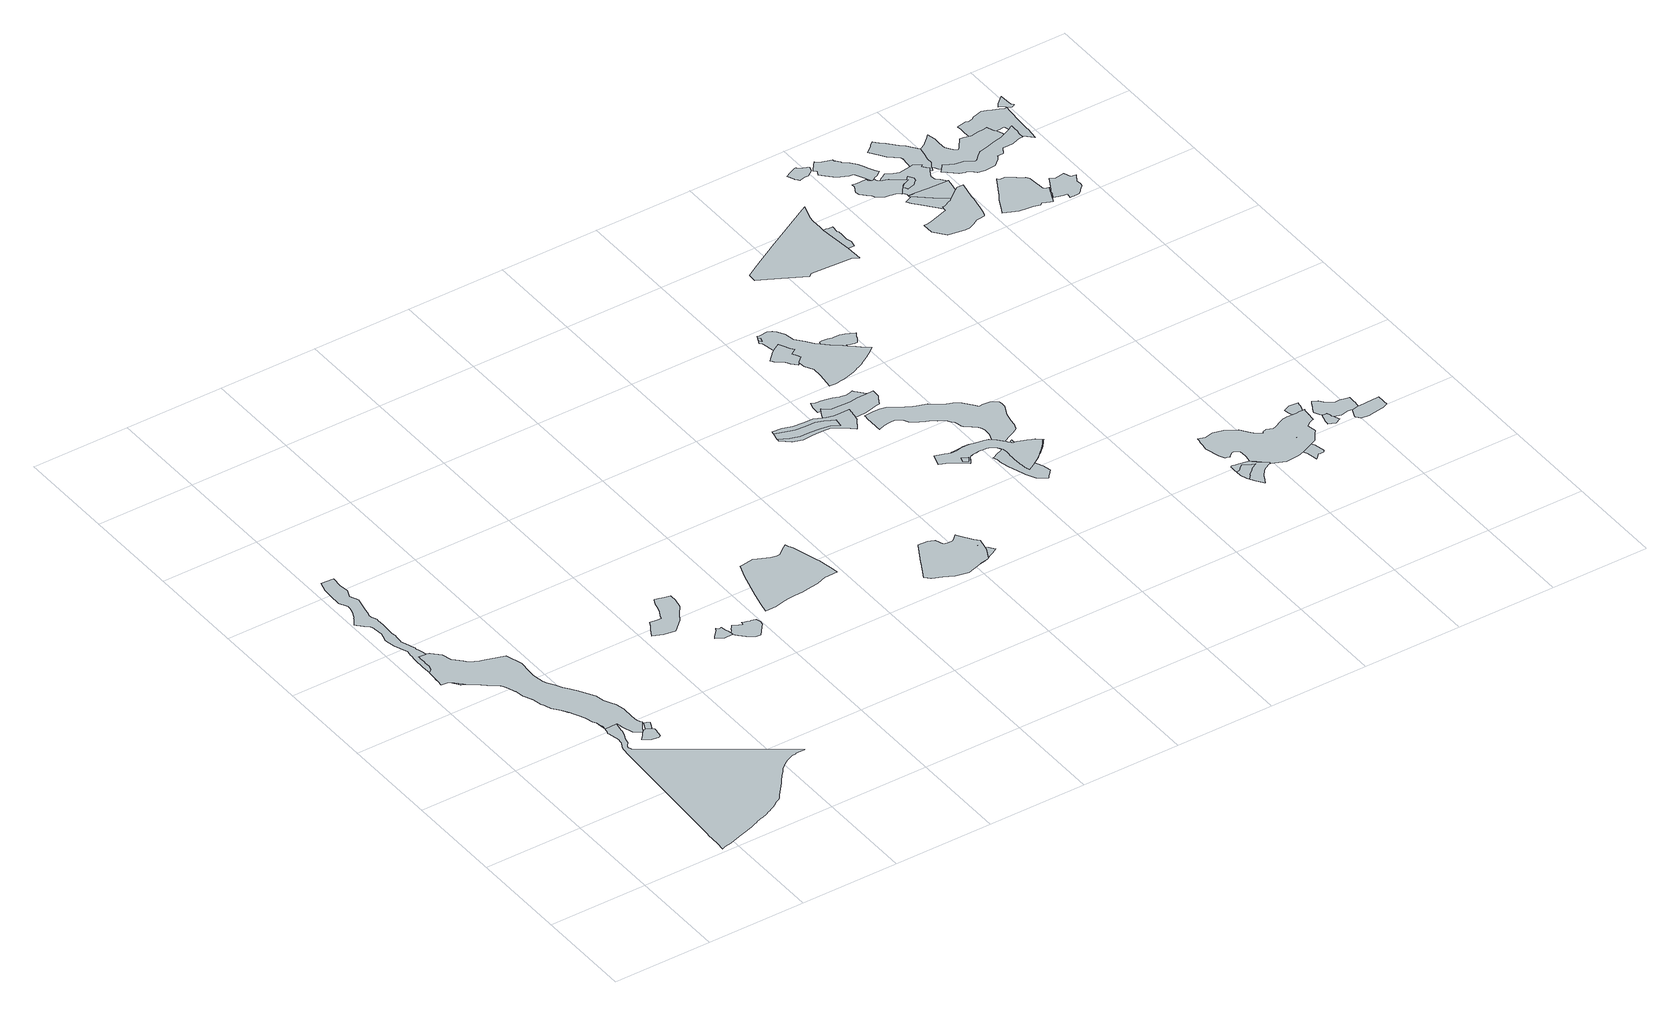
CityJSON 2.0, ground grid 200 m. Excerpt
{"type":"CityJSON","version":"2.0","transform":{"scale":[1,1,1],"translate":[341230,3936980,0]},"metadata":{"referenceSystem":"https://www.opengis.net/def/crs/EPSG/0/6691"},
"CityObjects":{
"object1":{"type":"GenericCityObject","attributes":{"prefecture":"14","disasterType":"1","areaType":"1","zoneNumber":"151-H24-43102","zoneName":"長竹2","status":"0"},"geometry":[{"type":"MultiSurface","lod":"1","boundaries":[[[0,1,2,3,4,5,6,7,8,9,10,11,12,13,14,15,16,17,18,19,20,21,22,23,24,25,26,27,28,29,30,31,32,33,34,35,36,37,38,39,40,41,42,43,44,45,46,47,48,49,50,51,52,53,54,55,56,57,58,59,60,61,62,63,64,65,66,67,68,69,70,71,72,73,74,75,76,77,78,79,80,81,82,83,84,85,86,87,88,89,90,91,92,93,94,95,96]]]}]},
"object2":{"type":"GenericCityObject","attributes":{"prefecture":"14","disasterType":"1","areaType":"1","zoneNumber":"151-H24-43102","zoneName":"長竹2","status":"0"},"geometry":[{"type":"MultiSurface","lod":"1","boundaries":[[[97,98,99,100,101,102,103,104,105,106,107,108,109,110,111,112,113,114]]]}]},
"object3":{"type":"GenericCityObject","attributes":{"prefecture":"14","disasterType":"1","areaType":"1","zoneNumber":"151-H24-43102","zoneName":"長竹2","status":"0"},"geometry":[{"type":"MultiSurface","lod":"1","boundaries":[[[104,115,116,117,118,119,120,121,122,123,106,124,125,126,127]]]}]},
"object4":{"type":"GenericCityObject","attributes":{"prefecture":"14","disasterType":"2","areaType":"1","zoneNumber":"82009-2","zoneName":"大堀沢-2","status":"0"},"geometry":[{"type":"MultiSurface","lod":"1","boundaries":[[[128,129,130,131,132,133,134,135,136,137,138,139,140,141,142,143,144,145,146,147,148,149,150,151,152,153,154,155,156,157,158,159,160,161,162,163,164,165,166,167,168,169,170,171,172,173,174,175,176,177,178,179,180,181,182,183,184,185,84,186,187,188,189,190,191,192,193,194,195,196,197,198,199,200,201,202,203,204,205,206,207,208,209,210,211,212,213,214,215,216,217,218,219,220,221,222,223,224,225,226,227,228,229,230,231,232,233,26,234,235,236,237,238,239,240,241,242,243,244,245,246,247,248,249,250,251,252,253,254,255,256,257,258,259,260,261,262,263,264,265,266,267,268,269,270,271,272,273,274,275,276,277,278,279,280,281,282,283,284,285,286,287,288,289,290,291,292,293,294,295,296,297,298,299,300,301,302,303,304,305,306,307,40,308,309,310,43,311,312,313,48,314,315,316,317,52,318,319,53,58,320,321,322,60,323,63,324,325,326,66,327,68,328,329,330,331,71,332,72,74,333,334,335,78,336,337,338,82,83,339,340,341,342,343,344,345,346,347,348,349,350,351,352,353,354,355]]]}]},
"object5":{"type":"GenericCityObject","attributes":{"prefecture":"14","disasterType":"1","areaType":"1","zoneNumber":"151-H24-43103","zoneName":"長竹3","status":"0"},"geometry":[{"type":"MultiSurface","lod":"1","boundaries":[[[356,357,358,359,360,361,362,363,364,365,366,367,368,369,370,371,372,373,374,375,376,377,378]]]}]},
"object6":{"type":"GenericCityObject","attributes":{"prefecture":"14","disasterType":"1","areaType":"1","zoneNumber":"151-H24-43103","zoneName":"長竹3","status":"0"},"geometry":[{"type":"MultiSurface","lod":"1","boundaries":[[[379,380,381,382,383,384,385,386,387,388,389,390,391,392,393]]]}]},
"object7":{"type":"GenericCityObject","attributes":{"prefecture":"14","disasterType":"1","areaType":"1","zoneNumber":"151-H24-43103","zoneName":"長竹3","status":"0"},"geometry":[{"type":"MultiSurface","lod":"1","boundaries":[[[394,395,396,397,398,387,399,385,400,401,402,403,404,405,406,407,408,409,410,411,412,413,414]]]}]},
"object8":{"type":"GenericCityObject","attributes":{"prefecture":"14","disasterType":"1","areaType":"2","zoneNumber":"151-H24-43103","zoneName":"長竹3","status":"0"},"geometry":[{"type":"MultiSurface","lod":"1","boundaries":[[[408,409,415,416,417,418,419,420,421,422,423,407]]]}]},
"object9":{"type":"GenericCityObject","attributes":{"prefecture":"14","disasterType":"1","areaType":"1","zoneNumber":"151-H24-43103","zoneName":"長竹3","status":"0"},"geometry":[{"type":"MultiSurface","lod":"1","boundaries":[[[424,425,426,427,428,429,430,431,432,433,434,435,436,437,438,439,440,441,442,443,444,445,446,447,448,449,450,451,452,453,454]]]}]},
"object10":{"type":"GenericCityObject","attributes":{"prefecture":"14","disasterType":"1","areaType":"1","zoneNumber":"151-H24-43103","zoneName":"長竹3","status":"0"},"geometry":[{"type":"MultiSurface","lod":"1","boundaries":[[[455,456,457,458,459,460,461,462,463,464,465,466,467,468,469,470,471,472,473,474,475,476,477,478,479,480,481,482,483,484]]]}]},
"object11":{"type":"GenericCityObject","attributes":{"prefecture":"14","disasterType":"1","areaType":"1","zoneNumber":"151-H24-43103","zoneName":"長竹3","status":"0"},"geometry":[{"type":"MultiSurface","lod":"1","boundaries":[[[485,470,472,486,487,488,489,490,474,491,492,493,494,495,496,497,498,499,500,501,502,503,468]]]}]},
"object12":{"type":"GenericCityObject","attributes":{"prefecture":"14","disasterType":"2","areaType":"2","zoneNumber":82319,"zoneName":"土沢B沢","status":"0"},"geometry":[{"type":"MultiSurface","lod":"1","boundaries":[[[504,505,506,507,508,509,510,511,512,513,514,515,516,517,518,519]]]}]},
"object13":{"type":"GenericCityObject","attributes":{"prefecture":"14","disasterType":"2","areaType":"1","zoneNumber":82319,"zoneName":"土沢B沢","status":"0"},"geometry":[{"type":"MultiSurface","lod":"1","boundaries":[[[520,521,522,523,524,525,526,527,528,529,530,531,532,533,534,535,536,537,538,539,540,541,542,543,544,545,546,547,548,549,550,551]]]}]},
"object14":{"type":"GenericCityObject","attributes":{"prefecture":"14","disasterType":"1","areaType":"1","zoneNumber":"151-H24-44012","zoneName":"根小屋12","status":"0"},"geometry":[{"type":"MultiSurface","lod":"1","boundaries":[[[552,553,554,555,556,557,558,548,559,506,560,561,519,562,563,535,564,565,566,567,568,569,570,571,572,573,574,575,576,577,578]]]}]},
"object15":{"type":"GenericCityObject","attributes":{"prefecture":"14","disasterType":"1","areaType":"1","zoneNumber":"151-H24-44012","zoneName":"根小屋12","status":"0"},"geometry":[{"type":"MultiSurface","lod":"1","boundaries":[[[579,580,581,582,583,584,585,586,587,556,588,589,590,591,592,593,594,595,596,574,597,598,599,600,601,602,603,604,605,606,607,608]]]}]},
"object16":{"type":"GenericCityObject","attributes":{"prefecture":"14","disasterType":"2","areaType":"2","zoneNumber":82317,"zoneName":"石ヶ沢B沢","status":"0"},"geometry":[{"type":"MultiSurface","lod":"1","boundaries":[[[609,610,611,612,613]]]}]},
"object17":{"type":"GenericCityObject","attributes":{"prefecture":"14","disasterType":"1","areaType":"1","zoneNumber":"151-H24-44012","zoneName":"根小屋12","status":"0"},"geometry":[{"type":"MultiSurface","lod":"1","boundaries":[[[614,615,616,617,618,619,620,621,622,623,624,625,626,627,628,629,630,631,632,633,634,635,636]]]}]},
"object18":{"type":"GenericCityObject","attributes":{"prefecture":"14","disasterType":"2","areaType":"1","zoneNumber":82318,"zoneName":"石ヶ沢A沢","status":"0"},"geometry":[{"type":"MultiSurface","lod":"1","boundaries":[[[637,638,639,640,641,642,643,644,645,646,647,648,649,650,651,652,653,654,655,656,657,658,659,660,661,662,663,664,665,666,667,668,669,670,671,672,673,674,675,676,677,678,679,680,681,682,683,684,685,686,687,688,689,690,691,692,693,694,695,696,697,698,699,700,701,702,703,704,705,706,707,708,709,710,711,712,713,714,715,716,717]]]}]},
"object19":{"type":"GenericCityObject","attributes":{"prefecture":"14","disasterType":"2","areaType":"2","zoneNumber":82322,"zoneName":"土沢A沢","status":"0"},"geometry":[{"type":"MultiSurface","lod":"1","boundaries":[[[718,719,720,721,722]]]}]},
"object20":{"type":"GenericCityObject","attributes":{"prefecture":"14","disasterType":"1","areaType":"1","zoneNumber":"151-H24-43105","zoneName":"長竹5","status":"0"},"geometry":[{"type":"MultiSurface","lod":"1","boundaries":[[[723,724,725,726,727,728,674,729,730,731,732,697,733,700,734,735,656,736,737,738,739,740,741,742,743,744,745,746,747]]]}]},
"object21":{"type":"GenericCityObject","attributes":{"prefecture":"14","disasterType":"2","areaType":"1","zoneNumber":82317,"zoneName":"石ヶ沢B沢","status":"0"},"geometry":[{"type":"MultiSurface","lod":"1","boundaries":[[[748,749,750,707,751,708,752,753,712,754,755,756,757,758,717,759,760,761,643,645,762,647,763,764,765,766,767,653,736,768,769,770,661,662,771,772,664,665,666,773,667,668,774,775,776,777,673,778,674,779,780,781,782,783,784,785,786,787,788,789,790,791,686,792,687,688,689,793,794,693,694,695,795,697,698,699,700,796,797,798]]]}]},
"object22":{"type":"GenericCityObject","attributes":{"prefecture":"14","disasterType":"1","areaType":"1","zoneNumber":"151-H24-44012","zoneName":"根小屋12","status":"0"},"geometry":[{"type":"MultiSurface","lod":"1","boundaries":[[[799,800,801,802,803,804,805,806,807,808,809,810,811,812,813,814,815,816,817,818,819,820,821,822,823,824,825,826,827,828,829,830,831,832,833,834,835,836,837,838,839,840,841,842,705,749,843,797,702,844,845,846,847,848,849,850,851,852,853,854,855,856,857,858,859,860,861,862,863]]]}]},
"object23":{"type":"GenericCityObject","attributes":{"prefecture":"14","disasterType":"2","areaType":"1","zoneNumber":82322,"zoneName":"土沢A沢","status":"0"},"geometry":[{"type":"MultiSurface","lod":"1","boundaries":[[[864,865,866,867,868,869,623,870,871,872,636,873,874,875,876,877,878,879,880,881,882,883,884,885,886,887,888,889,890,891,892,893,894,895,896,897,898,899,900,901,902,903,904,905,906,907]]]}]},
"object24":{"type":"GenericCityObject","attributes":{"prefecture":"14","disasterType":"1","areaType":"1","zoneNumber":"151-H24-44012","zoneName":"根小屋12","status":"0"},"geometry":[{"type":"MultiSurface","lod":"1","boundaries":[[[908,909,910,900,911,912,913,914,915,916,917,918,919,920,897,921,922,923,924,925,926,927,928,929,930,931,932,933,934,935,936,937,938,939]]]}]},
"object25":{"type":"GenericCityObject","attributes":{"prefecture":"14","disasterType":"2","areaType":"1","zoneNumber":82904,"zoneName":"根小屋1","status":"0"},"geometry":[{"type":"MultiSurface","lod":"1","boundaries":[[[940,941,942,943,944,945,946,947,948,949,950,951,952,953,954,955,956,957,958]]]}]},
"object26":{"type":"GenericCityObject","attributes":{"prefecture":"14","disasterType":"1","areaType":"2","zoneNumber":"151-H24-43107","zoneName":"長竹7","status":"0"},"geometry":[{"type":"MultiSurface","lod":"1","boundaries":[[[959,960,961,962,963,964,965,966,967,968,969,970,971,972,973,974,975]]]}]},
"object27":{"type":"GenericCityObject","attributes":{"prefecture":"14","disasterType":"1","areaType":"1","zoneNumber":"151-H24-43107","zoneName":"長竹7","status":"0"},"geometry":[{"type":"MultiSurface","lod":"1","boundaries":[[[976,977,978,979,980,981,982,983,984,985,986,987,988,989,990,991,992,993,994,995,996,997,970,971,972,973,974,998,999,1000]]]}]},
"object28":{"type":"GenericCityObject","attributes":{"prefecture":"14","disasterType":"1","areaType":"1","zoneNumber":"151-H24-44016","zoneName":"根小屋16","status":"0"},"geometry":[{"type":"MultiSurface","lod":"1","boundaries":[[[1001,1002,1003,1004,1005,1006,1007,1008,940,1009,1010,1011,1012,1013,1014,1015,1016,1017,1018,958,1019,1020,1021]]]}]},
"object29":{"type":"GenericCityObject","attributes":{"prefecture":"14","disasterType":"1","areaType":"1","zoneNumber":"151-H24-43107","zoneName":"長竹7","status":"0"},"geometry":[{"type":"MultiSurface","lod":"1","boundaries":[[[1022,1023,1024,1025,1026,1027,1028,1029,1030,1031,1032,1033,1034,1035,1036,1037,1038,1039,1040,1041,1042,982,979,1043,1044,1045,1046,1047,1048,1049,1050,1051,1052,1053,1054,1055,1056,1057,1058,1059,1060,1061,1062,1063,1064,1065,1066,1067,1068,1069,1070,1071,1072,1073,1074,1075,1076,1077,1078,1079,1080]]]}]},
"object30":{"type":"GenericCityObject","attributes":{"prefecture":"14","disasterType":"1","areaType":"1","zoneNumber":"151-H24-43107","zoneName":"長竹7","status":"0"},"geometry":[{"type":"MultiSurface","lod":"1","boundaries":[[[1081,1082,1083,1084,1085,1086,1087,1088,1089,1090,1091,1092,1093,1094,1095,1096]]]}]},
"object31":{"type":"GenericCityObject","attributes":{"prefecture":"14","disasterType":"1","areaType":"1","zoneNumber":"151-H24-43107","zoneName":"長竹7","status":"0"},"geometry":[{"type":"MultiSurface","lod":"1","boundaries":[[[1047,1097,1098,1099,1100,1101,1102,1046,1103,1104,1105,1106,1107,1108,1109,1110,1111,1112,1113,1114,1115]]]}]},
"object32":{"type":"GenericCityObject","attributes":{"prefecture":"14","disasterType":"1","areaType":"1","zoneNumber":"151-H24-44016","zoneName":"根小屋16","status":"0"},"geometry":[{"type":"MultiSurface","lod":"1","boundaries":[[[1116,1117,1118,1119,1120,1121,1122,1123,1124,1125,1126,1127,1128,1129,1130,1131,1132,1133,1134,1135]]]}]},
"object33":{"type":"GenericCityObject","attributes":{"prefecture":"14","disasterType":"1","areaType":"2","zoneNumber":"151-H24-43107","zoneName":"長竹7","status":"0"},"geometry":[{"type":"MultiSurface","lod":"1","boundaries":[[[1136,1137,1138,1139,1140,1141,1142,1143,1056,1057,1058]]]}]},
"object34":{"type":"GenericCityObject","attributes":{"prefecture":"14","disasterType":"1","areaType":"1","zoneNumber":"151-H24-43107","zoneName":"長竹7","status":"0"},"geometry":[{"type":"MultiSurface","lod":"1","boundaries":[[[1062,1144,1145,1146,1147,1148,1149,1150,1151,1152,1153,1154,1065,1155,1156,1157]]]}]},
"object35":{"type":"GenericCityObject","attributes":{"prefecture":"14","disasterType":"1","areaType":"1","zoneNumber":"151-H24-43107","zoneName":"長竹7","status":"0"},"geometry":[{"type":"MultiSurface","lod":"1","boundaries":[[[1158,1159,1160,1161,1162,1163,1164,1165,1166,1167,1168,1169,1170,1171,1172]]]}]},
"object36":{"type":"GenericCityObject","attributes":{"prefecture":"14","disasterType":"1","areaType":"1","zoneNumber":"151-H24-44016","zoneName":"根小屋16","status":"0"},"geometry":[{"type":"MultiSurface","lod":"1","boundaries":[[[1173,1174,1175,1176,1177,1178,1179,1180,1181,1182,1183,1184,1185,1186,1187,1188,1189,1190,1191,1192,1193,1194,1195,1196,1197,1198,1199,1200,1201,1202,1203,1204,1205]]]}]},
"object37":{"type":"GenericCityObject","attributes":{"prefecture":"14","disasterType":"1","areaType":"1","zoneNumber":"151-H24-44016","zoneName":"根小屋16","status":"0"},"geometry":[{"type":"MultiSurface","lod":"1","boundaries":[[[1206,1207,1208,1209,1210,1211,1212,1213,1214,1215,1216,1217,1218,1219,1220,1221,1222,1192,1190,1223,1224,1225,1226,1227,1228,1229,1230,1231,1232,1233,1234,1235,1236,1237,1238,1239]]]}]},
"object38":{"type":"GenericCityObject","attributes":{"prefecture":"14","disasterType":"1","areaType":"1","zoneNumber":"151-H24-43107","zoneName":"長竹7","status":"0"},"geometry":[{"type":"MultiSurface","lod":"1","boundaries":[[[1240,1241,1242,1243,1244,1245,1246,1247,1248,1172,1249,1250,1167,1251,1252,1253,1254,1255,1256,1257,1258,1259,1260,1261,1262,1263,1264]]]}]},
"object39":{"type":"GenericCityObject","attributes":{"prefecture":"14","disasterType":"1","areaType":"1","zoneNumber":"151-H24-44016","zoneName":"根小屋16","status":"0"},"geometry":[{"type":"MultiSurface","lod":"1","boundaries":[[[1265,1266,1267,1268,1269,1270,1271,1272,1273,1274,1275,1276,1277,1278,1279,1280,1281,1282,1283,1284,1285,1286,1287,1288,1289,1290,1291,1292,1293,1294]]]}]},
"object40":{"type":"GenericCityObject","attributes":{"prefecture":"14","disasterType":"1","areaType":"1","zoneNumber":"151-H24-44016","zoneName":"根小屋16","status":"0"},"geometry":[{"type":"MultiSurface","lod":"1","boundaries":[[[1295,1268,1296,1297,1298,1299,1300,1301,1302,1303,1304,1305,1274,1306,1307,1308]]]}]},
"object41":{"type":"GenericCityObject","attributes":{"prefecture":"14","disasterType":"1","areaType":"2","zoneNumber":"151-H24-44016","zoneName":"根小屋16","status":"0"},"geometry":[{"type":"MultiSurface","lod":"1","boundaries":[[[1292,1293,1309,1310,1311,1312,1313,1314,1315,1316,1317,1318,1319,1275,1276,1277,1320,1321,1322,1323,1324,1325,1326,1327,1328,1329,1291]]]}]},
"object42":{"type":"GenericCityObject","attributes":{"prefecture":"14","disasterType":"1","areaType":"1","zoneNumber":"151-H24-43107","zoneName":"長竹7","status":"0"},"geometry":[{"type":"MultiSurface","lod":"1","boundaries":[[[1330,1331,1332,1253,1333,1334,1335,1336,1337,1338,1339,1340,1341,1342,1343,1344,1345,1346,1347,1348,1349,1255]]]}]},
"object43":{"type":"GenericCityObject","attributes":{"prefecture":"14","disasterType":"1","areaType":"2","zoneNumber":"151-H24-44016","zoneName":"根小屋16","status":"0"},"geometry":[{"type":"MultiSurface","lod":"1","boundaries":[[[1350,1351,1352,1353,1354,1355,1356,1212,1210,1357,1358,1359,1360,1361]]]}]},
"object44":{"type":"GenericCityObject","attributes":{"prefecture":"14","disasterType":"1","areaType":"1","zoneNumber":"151-H24-44016","zoneName":"根小屋16","status":"0"},"geometry":[{"type":"MultiSurface","lod":"1","boundaries":[[[1362,1363,1364,1365,1366,1367,1368,1369,1301,1370,1371,1298,1297,1296,1268,1295,1266]]]}]},
"object45":{"type":"GenericCityObject","attributes":{"prefecture":"14","disasterType":"1","areaType":"1","zoneNumber":"151-H24-44016","zoneName":"根小屋16","status":"0"},"geometry":[{"type":"MultiSurface","lod":"1","boundaries":[[[1372,1373,1374,1215,1375,1376,1377,1378,1379,1239,1380,1381,1382,1367,1383,1384,1385,1386,1387,1388,1364,1365,1389,1390,1391,1392,1393,1394,1395,1396,1397,1398,1399,1400]]]}]},
"object46":{"type":"GenericCityObject","attributes":{"prefecture":"14","disasterType":"1","areaType":"1","zoneNumber":"151-H24-44015","zoneName":"根小屋15","status":"0"},"geometry":[{"type":"MultiSurface","lod":"1","boundaries":[[[1401,1402,1403,1404,1405,1406,1407,1408,1409,1410,1411,1412,1413,1414,1415,1416,1417,1418,1419,1420,1421,1422,1423,1424,1425,1426,1398,1427,1428,1429,1430,1392,1431,1432]]]}]},
"object47":{"type":"GenericCityObject","attributes":{"prefecture":"14","disasterType":"1","areaType":"1","zoneNumber":"151-H24-44016","zoneName":"根小屋16","status":"0"},"geometry":[{"type":"MultiSurface","lod":"1","boundaries":[[[1433,1434,1435,1436,1437,1438,1439,1440,1441,1442,1443,1444,1445,1446,1447,1448,1449,1450,1451,1452,1453,1454,1455,1456,1457,1458,1459,1460]]]}]},
"object48":{"type":"GenericCityObject","attributes":{"prefecture":"14","disasterType":"1","areaType":"1","zoneNumber":"151-H24-44015","zoneName":"根小屋15","status":"0"},"geometry":[{"type":"MultiSurface","lod":"1","boundaries":[[[1461,1462,1463,1464,1465,1466,1467,1468,1469,1470,1471,1472,1473,1474,1475,1476,1477,1478,1479,1480,1481,1482,1483,1484,1485,1486,1487,1488,1489,1490,1491,1492,1493,1494,1495,1496,1497,1498,1499,1500,1501,1502,1503,1504,1505,1506,1507,1508,1509,1510,1511,1512,1513,1514,1515,1516]]]}]},
"object49":{"type":"GenericCityObject","attributes":{"prefecture":"14","disasterType":"1","areaType":"1","zoneNumber":"151-H24-44014","zoneName":"根小屋14","status":"0"},"geometry":[{"type":"MultiSurface","lod":"1","boundaries":[[[1517,1518,1519,1520,1521,1522,1523,1524,1525,1526,1527,1528,1529,1405,1530,1531,1532,1533,1534,1432,1535,1536,1537,1538,1539,1500,1540,1541,1542,1543,1544,1545,1546,1547,1548,1490,1487,1549,1485,1550,1484,1551,1552,1553,1554,1555,1556,1557,1558,1559,1560,1561,1562,1563,1564,1565,1477,1566,1567,1568,1569,1570,1571,1572,1573,1574,1575,1576,1577,1578,1579,1580,1581,1582]]]}]},
"object50":{"type":"GenericCityObject","attributes":{"prefecture":"14","disasterType":"1","areaType":"1","zoneNumber":"151-H24-44016","zoneName":"根小屋16","status":"0"},"geometry":[{"type":"MultiSurface","lod":"1","boundaries":[[[1583,1584,1585,1586,1587,1588,1589,1590,1591,1592,1593,1594,1595,1596,1597,1598,1599,1600,1601,1602,1603,1604,1605,1606,1607,1608,1609]]]}]},
"object51":{"type":"GenericCityObject","attributes":{"prefecture":"14","disasterType":"1","areaType":"1","zoneNumber":"151-H24-44017","zoneName":"根小屋17","status":"0"},"geometry":[{"type":"MultiSurface","lod":"1","boundaries":[[[1610,1611,1612,1613,1614,1615,1616,1617,1618,1619,1620,1621,1576,1622,1623,1624,1625,1569,1626,1627,1628,1629,1474,1630,1631,1467,1632,1633,1634,1635,1636,1637,1638,1639,1640,1641,1642,1643,1644]]]}]},
"object52":{"type":"GenericCityObject","attributes":{"prefecture":"14","disasterType":"1","areaType":"1","zoneNumber":"151-H24-44017","zoneName":"根小屋17","status":"0"},"geometry":[{"type":"MultiSurface","lod":"1","boundaries":[[[1645,1646,1647,1648,1649,1650,1651,1652,1653,1654,1655,1656,1657,1658,1659,1660,1661,1662]]]}]}
},
"vertices":[
[259,439,0],[254,457,0],[248,468,0],[242,479,0],[239,497,0],[222,527,0],[213,540,0],[205,551,0],[198,564,0],[189,577,0],[186,585,0],[182,608,0],[183,622,0],[185,648,0],[175,681,0],[137,693,0],[125,697,0],[121,700,0],[111,705,0],[105,713,0],[95,723,0],[89,728,0],[84,747,0],[69,764,0],[68,764,0],[63,765,0],[62,765,0],[59,765,0],[53,766,0],[47,767,0],[47,764,0],[47,761,0],[47,750,0],[47,747,0],[47,746,0],[47,734,0],[44,724,0],[37,718,0],[36,702,0],[36,701,0],[35,690,0],[34,678,0],[45,676,0],[50,675,0],[51,675,0],[67,658,0],[70,655,0],[73,652,0],[74,651,0],[83,645,0],[100,631,0],[104,627,0],[113,621,0],[115,620,0],[116,619,0],[118,617,0],[119,615,0],[120,614,0],[121,612,0],[126,602,0],[130,591,0],[131,589,0],[132,582,0],[132,581,0],[134,570,0],[141,554,0],[142,552,0],[143,549,0],[147,532,0],[148,531,0],[154,512,0],[166,497,0],[174,484,0],[176,482,0],[177,480,0],[182,468,0],[188,456,0],[193,439,0],[196,432,0],[197,428,0],[198,425,0],[200,417,0],[199,412,0],[199,410,0],[223,411,0],[224,411,0],[227,395,0],[234,375,0],[247,364,0],[252,371,0],[253,373,0],[258,381,0],[259,383,0],[264,389,0],[261,393,0],[258,400,0],[258,415,0],
[268,343,0],[269,346,0],[269,347,0],[269,348,0],[269,350,0],[270,354,0],[270,360,0],[267,364,0],[259,369,0],[257,369,0],[252,368,0],[247,363,0],[245,360,0],[242,356,0],[235,349,0],[249,338,0],[262,336,0],[267,338,0],
[268,366,0],[270,371,0],[272,375,0],[274,380,0],[270,384,0],[265,386,0],[262,380,0],[261,377,0],[258,371,0],[254,362,0],[259,358,0],[264,357,0],[267,363,0],
[184,12,0],[191,13,0],[202,17,0],[223,23,0],[233,26,0],[245,30,0],[251,32,0],[260,36,0],[264,37,0],[268,39,0],[274,41,0],[281,43,0],[282,43,0],[292,47,0],[300,51,0],[303,52,0],[309,55,0],[313,57,0],[316,58,0],[319,60,0],[327,66,0],[330,67,0],[333,69,0],[337,72,0],[342,78,0],[359,99,0],[364,105,0],[368,110,0],[370,113,0],[376,121,0],[377,122,0],[386,132,0],[390,138,0],[398,145,0],[399,146,0],[401,147,0],[411,154,0],[416,156,0],[420,158,0],[426,160,0],[434,161,0],[436,162,0],[444,162,0],[450,162,0],[453,162,0],[454,162,0],[424,183,0],[238,312,0],[205,334,0],[201,343,0],[203,348,0],[209,355,0],[211,362,0],[213,369,0],[214,371,0],[216,376,0],[220,388,0],[220,390,0],[223,412,0],[223,413,0],[222,417,0],[219,429,0],[218,434,0],[214,446,0],[212,452,0],[208,466,0],[206,474,0],[202,487,0],[198,495,0],[197,495,0],[186,510,0],[184,513,0],[179,521,0],[179,522,0],[177,525,0],[174,534,0],[172,538,0],[171,540,0],[171,541,0],[169,550,0],[167,561,0],[160,581,0],[160,583,0],[160,590,0],[160,598,0],[159,600,0],[151,616,0],[147,624,0],[141,635,0],[140,646,0],[138,650,0],[137,650,0],[126,655,0],[118,659,0],[102,667,0],[101,668,0],[89,681,0],[88,681,0],[80,698,0],[79,700,0],[76,711,0],[71,719,0],[70,723,0],[67,732,0],[66,743,0],[63,762,0],[61,772,0],[61,773,0],[58,784,0],[56,788,0],[56,790,0],[56,791,0],[53,801,0],[49,812,0],[46,820,0],[46,821,0],[47,833,0],[47,836,0],[48,841,0],[48,843,0],[47,851,0],[47,856,0],[47,863,0],[48,877,0],[48,878,0],[48,894,0],[48,897,0],[46,901,0],[44,907,0],[43,908,0],[43,909,0],[43,911,0],[43,915,0],[44,918,0],[48,936,0],[52,958,0],[53,961,0],[45,979,0],[52,995,0],[50,1015,0],[52,1036,0],[26,1037,0],[20,1017,0],[19,997,0],[19,973,0],[27,956,0],[27,949,0],[24,938,0],[20,928,0],[17,923,0],[16,922,0],[15,920,0],[6,907,0],[9,903,0],[14,898,0],[18,893,0],[26,885,0],[28,880,0],[29,877,0],[31,858,0],[29,850,0],[26,839,0],[26,837,0],[26,835,0],[28,823,0],[30,817,0],[37,798,0],[39,793,0],[40,792,0],[40,791,0],[40,790,0],[40,788,0],[38,778,0],[38,777,0],[37,763,0],[36,737,0],[37,722,0],[37,721,0],[37,717,0],[35,693,0],[35,682,0],[35,681,0],[36,681,0],[51,674,0],[62,658,0],[63,658,0],[82,647,0],[82,646,0],[87,643,0],[98,633,0],[114,621,0],[114,620,0],[125,607,0],[129,594,0],[130,593,0],[132,583,0],[134,571,0],[140,557,0],[142,553,0],[146,535,0],[148,532,0],[154,515,0],[155,515,0],[164,501,0],[173,486,0],[186,463,0],[188,459,0],[191,447,0],[197,426,0],[198,417,0],[199,414,0],[197,399,0],[196,397,0],[197,394,0],[201,371,0],[201,370,0],[200,367,0],[200,360,0],[195,352,0],[193,347,0],[192,344,0],[191,325,0],[178,106,0],[176,61,0],[175,54,0],[174,26,0],[173,9,0],[177,10,0],
[511,645,0],[511,659,0],[504,661,0],[500,662,0],[490,665,0],[482,667,0],[481,667,0],[476,656,0],[473,643,0],[469,632,0],[463,622,0],[461,615,0],[453,615,0],[438,618,0],[433,609,0],[427,599,0],[422,591,0],[418,584,0],[438,576,0],[461,571,0],[484,592,0],[494,608,0],[507,626,0],
[519,531,0],[517,529,0],[512,523,0],[509,520,0],[505,515,0],[520,506,0],[537,507,0],[539,508,0],[538,511,0],[537,516,0],[537,517,0],[535,525,0],[533,535,0],[528,533,0],[523,537,0],
[551,529,0],[548,525,0],[545,521,0],[542,516,0],[540,514,0],[536,508,0],[544,499,0],[554,488,0],[568,478,0],[577,477,0],[598,502,0],[599,510,0],[596,519,0],[592,520,0],[587,521,0],[586,521,0],[580,523,0],[576,524,0],[570,526,0],[569,520,0],[563,523,0],
[584,512,0],[584,503,0],[577,495,0],[572,496,0],[571,493,0],[570,486,0],[577,485,0],[592,502,0],[593,511,0],
[764,657,0],[762,660,0],[760,666,0],[750,660,0],[737,649,0],[730,648,0],[719,650,0],[705,657,0],[689,664,0],[675,662,0],[664,660,0],[660,660,0],[658,655,0],[657,651,0],[650,632,0],[635,578,0],[628,549,0],[624,530,0],[647,530,0],[667,535,0],[680,537,0],[691,537,0],[709,538,0],[729,541,0],[744,543,0],[764,550,0],[791,550,0],[788,568,0],[783,596,0],[782,599,0],[767,651,0],
[984,527,0],[978,530,0],[972,533,0],[952,534,0],[950,531,0],[947,525,0],[928,491,0],[926,487,0],[907,451,0],[916,441,0],[935,433,0],[955,423,0],[981,417,0],[1011,427,0],[1012,428,0],[1030,432,0],[1032,432,0],[1032,433,0],[1044,456,0],[1045,463,0],[1049,482,0],[1041,492,0],[1037,498,0],[1028,512,0],[1026,515,0],[1022,521,0],[1016,514,0],[1009,509,0],[998,509,0],[990,511,0],
[1019,428,0],[1041,438,0],[1047,440,0],[1058,447,0],[1052,454,0],[1050,457,0],[1043,465,0],[1041,468,0],[1037,473,0],[1030,471,0],[1018,464,0],[1018,458,0],[1010,456,0],[1006,451,0],[1006,446,0],[1005,441,0],[1005,437,0],[1005,435,0],[1004,427,0],
[1038,911,0],[1022,919,0],[1019,921,0],[1004,927,0],[983,927,0],[963,928,0],[944,934,0],[925,941,0],[921,924,0],[940,914,0],[959,909,0],[979,908,0],[1000,907,0],[1019,903,0],[1035,894,0],[1037,907,0],
[946,945,0],[926,947,0],[920,919,0],[938,903,0],[957,897,0],[978,899,0],[998,899,0],[1018,898,0],[1033,887,0],[1036,885,0],[1053,869,0],[1068,892,0],[1069,892,0],[1069,895,0],[1070,898,0],[1070,899,0],[1070,900,0],[1071,903,0],[1071,906,0],[1072,908,0],[1072,911,0],[1073,913,0],[1073,914,0],[1074,923,0],[1064,923,0],[1044,924,0],[1041,924,0],[1024,928,0],[1022,929,0],[1006,937,0],[985,937,0],[965,939,0],
[1050,942,0],[1040,947,0],[1033,953,0],[1032,951,0],[1030,947,0],[1028,944,0],[1023,933,0],[1021,927,0],[1015,907,0],[1028,908,0],[1043,906,0],[1058,899,0],[1077,898,0],[1094,900,0],[1110,904,0],[1122,907,0],[1126,907,0],[1134,921,0],[1138,927,0],[1138,933,0],[1139,943,0],[1123,943,0],[1119,943,0],[1104,943,0],[1090,941,0],[1077,941,0],[1063,942,0],
[1069,967,0],[1058,970,0],[1047,971,0],[1036,973,0],[1028,976,0],[1025,966,0],[1025,965,0],[1024,960,0],[1023,948,0],[1036,946,0],[1046,943,0],[1056,941,0],[1067,940,0],[1075,937,0],[1085,934,0],[1093,933,0],[1105,937,0],[1114,941,0],[1125,945,0],[1118,953,0],[1114,957,0],[1110,962,0],[1108,964,0],[1104,962,0],[1098,961,0],[1094,961,0],[1091,961,0],[1083,962,0],[1078,962,0],[1075,965,0],
[1157,697,0],[1153,687,0],[1160,682,0],[1162,681,0],[1169,691,0],
[1079,1087,0],[1081,1089,0],[1089,1096,0],[1086,1104,0],[1081,1112,0],[1093,1120,0],[1087,1127,0],[1083,1138,0],[1077,1148,0],[1061,1138,0],[1059,1137,0],[1056,1135,0],[1053,1132,0],[1049,1128,0],[1046,1125,0],[1039,1118,0],[1041,1115,0],[1042,1114,0],[1043,1111,0],[1058,1101,0],[1064,1090,0],[1073,1079,0],[1077,1085,0],
[1146,720,0],[1139,723,0],[1121,729,0],[1113,705,0],[1132,697,0],[1161,674,0],[1164,679,0],[1168,686,0],[1171,690,0],[1175,693,0],[1183,694,0],[1194,695,0],[1201,695,0],[1208,694,0],[1213,693,0],[1221,689,0],[1226,684,0],[1227,683,0],[1230,678,0],[1231,677,0],[1232,673,0],[1233,665,0],[1233,659,0],[1232,654,0],[1232,648,0],[1232,647,0],[1231,640,0],[1232,625,0],[1232,624,0],[1233,619,0],[1234,611,0],[1234,610,0],[1235,606,0],[1237,602,0],[1243,605,0],[1250,609,0],[1251,610,0],[1256,613,0],[1263,618,0],[1270,623,0],[1275,627,0],[1279,632,0],[1284,636,0],[1288,640,0],[1292,644,0],[1296,649,0],[1300,654,0],[1304,660,0],[1303,660,0],[1303,661,0],[1297,665,0],[1294,668,0],[1293,668,0],[1290,670,0],[1282,674,0],[1277,676,0],[1270,678,0],[1267,679,0],[1264,680,0],[1261,681,0],[1259,681,0],[1255,682,0],[1254,684,0],[1252,686,0],[1248,691,0],[1247,693,0],[1244,696,0],[1237,704,0],[1233,707,0],[1230,710,0],[1228,711,0],[1225,713,0],[1223,714,0],[1218,715,0],[1195,719,0],[1194,720,0],[1185,721,0],[1173,721,0],[1164,719,0],[1156,718,0],[1151,719,0],
[1058,1183,0],[1056,1179,0],[1055,1176,0],[1059,1171,0],[1062,1180,0],
[1257,570,0],[1259,572,0],[1261,574,0],[1266,580,0],[1262,596,0],[1256,609,0],[1255,621,0],[1256,637,0],[1257,650,0],[1259,666,0],[1259,689,0],[1237,679,0],[1233,678,0],[1230,676,0],[1212,669,0],[1207,666,0],[1203,665,0],[1206,657,0],[1207,644,0],[1211,628,0],[1217,611,0],[1223,593,0],[1232,575,0],[1250,562,0],[1254,567,0],
[1237,702,0],[1233,706,0],[1231,709,0],[1226,713,0],[1219,715,0],[1208,716,0],[1189,721,0],[1178,722,0],[1172,721,0],[1159,720,0],[1151,720,0],[1150,714,0],[1147,701,0],[1144,693,0],[1179,693,0],[1187,694,0],[1197,696,0],[1207,695,0],[1216,692,0],[1222,688,0],[1231,669,0],[1232,662,0],[1232,653,0],[1231,642,0],[1231,633,0],[1233,612,0],[1235,607,0],[1236,603,0],[1241,605,0],[1248,608,0],[1253,611,0],[1258,614,0],[1263,617,0],[1268,621,0],[1272,624,0],[1277,628,0],[1281,631,0],[1285,635,0],[1289,639,0],[1293,643,0],[1296,647,0],[1299,650,0],[1303,655,0],[1306,659,0],[1302,661,0],[1289,670,0],[1283,673,0],[1260,681,0],[1247,691,0],[1246,692,0],[1242,697,0],
[1183,863,0],[1171,867,0],[1159,873,0],[1149,879,0],[1131,892,0],[1120,894,0],[1106,894,0],[1095,894,0],[1086,893,0],[1086,890,0],[1085,883,0],[1085,858,0],[1085,854,0],[1085,846,0],[1098,851,0],[1111,852,0],[1121,853,0],[1125,852,0],[1134,845,0],[1140,835,0],[1148,828,0],[1155,824,0],[1165,819,0],[1176,814,0],[1183,808,0],[1189,806,0],[1195,801,0],[1201,793,0],[1204,791,0],[1205,789,0],[1207,785,0],[1209,775,0],[1209,773,0],[1211,770,0],[1214,767,0],[1223,760,0],[1228,757,0],[1232,752,0],[1235,746,0],[1237,740,0],[1237,737,0],[1236,724,0],[1231,710,0],[1232,710,0],[1242,690,0],[1251,695,0],[1258,698,0],[1272,705,0],[1280,709,0],[1284,713,0],[1288,723,0],[1290,737,0],[1294,755,0],[1304,776,0],[1304,786,0],[1303,791,0],[1290,800,0],[1275,802,0],[1267,801,0],[1263,808,0],[1247,827,0],[1235,835,0],[1224,840,0],[1212,845,0],[1196,858,0],
[1065,1187,0],[1060,1188,0],[1052,1170,0],[1056,1165,0],[1058,1157,0],[1059,1149,0],[1062,1129,0],[1067,1109,0],[1077,1091,0],[1079,1071,0],[1088,1053,0],[1088,1032,0],[1085,1010,0],[1084,998,0],[1089,998,0],[1095,998,0],[1102,999,0],[1110,1000,0],[1117,1001,0],[1125,1003,0],[1142,1008,0],[1144,1009,0],[1148,1011,0],[1152,1013,0],[1157,1015,0],[1165,1018,0],[1171,1022,0],[1184,1030,0],[1194,1037,0],[1202,1043,0],[1208,1048,0],[1200,1054,0],[1186,1066,0],[1175,1076,0],[1169,1081,0],[1151,1096,0],[1139,1107,0],[1133,1112,0],[1122,1129,0],[1107,1145,0],[1104,1165,0],[1096,1180,0],[1090,1186,0],[1082,1189,0],
[1146,1113,0],[1141,1112,0],[1141,1111,0],[1137,1102,0],[1136,1100,0],[1134,1094,0],[1128,1093,0],[1129,1088,0],[1142,1078,0],[1148,1080,0],[1152,1078,0],[1164,1073,0],[1175,1075,0],[1175,1079,0],[1182,1077,0],[1190,1075,0],[1195,1074,0],[1202,1085,0],[1204,1090,0],[1209,1098,0],[1200,1103,0],[1191,1106,0],[1182,1110,0],[1172,1110,0],[1167,1110,0],[1163,1111,0],[1160,1111,0],[1158,1112,0],[1155,1112,0],[1152,1113,0],[1150,1113,0],[1149,1113,0],
[1329,1374,0],[1329,1385,0],[1329,1396,0],[1329,1406,0],[1330,1416,0],[1333,1425,0],[1340,1448,0],[1229,1387,0],[1209,1375,0],[1189,1364,0],[1169,1353,0],[1149,1341,0],[1148,1324,0],[1168,1314,0],[1234,1278,0],[1241,1284,0],[1326,1279,0],[1337,1272,0],[1335,1306,0],
[1547,370,0],[1554,376,0],[1561,383,0],[1573,389,0],[1567,392,0],[1556,398,0],[1551,401,0],[1546,397,0],[1539,390,0],[1537,390,0],[1535,389,0],[1532,387,0],[1532,377,0],[1536,365,0],[1537,363,0],[1539,360,0],[1546,368,0],
[1565,353,0],[1574,364,0],[1579,369,0],[1594,377,0],[1596,379,0],[1595,379,0],[1586,386,0],[1577,394,0],[1571,399,0],[1566,403,0],[1548,406,0],[1542,406,0],[1539,407,0],[1538,408,0],[1535,409,0],[1534,408,0],[1533,407,0],[1531,405,0],[1532,403,0],[1532,400,0],[1532,397,0],[1532,395,0],[1544,352,0],[1556,335,0],[1564,350,0],
[1348,1330,0],[1348,1337,0],[1349,1346,0],[1349,1355,0],[1347,1358,0],[1348,1372,0],[1338,1373,0],[1335,1374,0],[1320,1375,0],[1316,1375,0],[1314,1365,0],[1315,1355,0],[1318,1345,0],[1320,1336,0],[1322,1326,0],[1324,1318,0],[1325,1306,0],[1326,1306,0],[1338,1306,0],[1348,1306,0],[1351,1320,0],
[1544,502,0],[1530,506,0],[1529,501,0],[1528,496,0],[1527,487,0],[1525,475,0],[1525,474,0],[1533,445,0],[1539,434,0],[1544,433,0],[1547,431,0],[1547,432,0],[1554,438,0],[1558,440,0],[1563,440,0],[1570,435,0],[1571,427,0],[1571,416,0],[1569,402,0],[1572,400,0],[1585,388,0],[1595,375,0],[1621,364,0],[1649,367,0],[1661,370,0],[1685,381,0],[1696,386,0],[1707,402,0],[1713,409,0],[1710,428,0],[1711,428,0],[1719,434,0],[1725,437,0],[1728,437,0],[1729,444,0],[1730,450,0],[1730,453,0],[1731,459,0],[1731,467,0],[1732,469,0],[1728,469,0],[1722,469,0],[1716,468,0],[1706,469,0],[1695,470,0],[1695,469,0],[1686,469,0],[1686,468,0],[1675,463,0],[1664,458,0],[1657,455,0],[1644,460,0],[1636,457,0],[1634,453,0],[1623,461,0],[1616,469,0],[1604,487,0],[1581,500,0],[1561,506,0],
[1666,388,0],[1675,391,0],[1680,393,0],[1684,395,0],[1675,411,0],[1655,418,0],[1641,421,0],[1640,413,0],[1640,411,0],[1640,405,0],[1640,403,0],[1640,395,0],[1649,390,0],[1654,390,0],[1656,384,0],[1664,387,0],
[1683,385,0],[1677,382,0],[1674,381,0],[1668,378,0],[1666,377,0],[1659,374,0],[1665,362,0],[1666,356,0],[1669,340,0],[1675,346,0],[1677,348,0],[1681,352,0],[1684,349,0],[1687,350,0],[1689,350,0],[1691,350,0],[1693,353,0],[1694,353,0],[1689,375,0],
[1412,1537,0],[1409,1539,0],[1403,1541,0],[1402,1542,0],[1394,1546,0],[1392,1547,0],[1392,1549,0],[1391,1549,0],[1389,1549,0],[1375,1543,0],[1365,1537,0],[1369,1527,0],[1371,1524,0],[1371,1523,0],[1375,1518,0],[1377,1515,0],[1384,1517,0],[1390,1518,0],[1396,1517,0],[1409,1527,0],
[1724,453,0],[1719,452,0],[1704,453,0],[1705,446,0],[1707,439,0],[1719,442,0],[1724,445,0],[1725,445,0],
[1728,470,0],[1729,473,0],[1732,483,0],[1732,485,0],[1734,492,0],[1716,494,0],[1702,487,0],[1703,479,0],[1704,477,0],[1705,473,0],[1706,470,0],[1708,463,0],[1718,461,0],[1726,461,0],
[1748,438,0],[1746,432,0],[1746,429,0],[1744,422,0],[1743,414,0],[1742,412,0],[1756,406,0],[1768,412,0],[1764,422,0],[1763,424,0],[1761,428,0],[1760,431,0],[1758,438,0],[1756,437,0],[1750,438,0],
[1435,1539,0],[1428,1545,0],[1421,1537,0],[1418,1533,0],[1417,1532,0],[1413,1527,0],[1412,1525,0],[1417,1520,0],[1412,1510,0],[1421,1501,0],[1431,1491,0],[1441,1484,0],[1455,1477,0],[1464,1476,0],[1467,1471,0],[1472,1460,0],[1477,1450,0],[1480,1445,0],[1481,1443,0],[1484,1444,0],[1490,1448,0],[1495,1450,0],[1506,1457,0],[1501,1464,0],[1496,1475,0],[1492,1485,0],[1487,1496,0],[1477,1507,0],[1466,1515,0],[1466,1518,0],[1459,1526,0],[1457,1526,0],[1457,1531,0],
[1508,1389,0],[1515,1398,0],[1516,1399,0],[1520,1403,0],[1526,1405,0],[1534,1409,0],[1532,1410,0],[1521,1417,0],[1507,1429,0],[1492,1434,0],[1491,1434,0],[1490,1434,0],[1490,1435,0],[1490,1436,0],[1486,1441,0],[1486,1443,0],[1485,1444,0],[1476,1446,0],[1474,1451,0],[1464,1451,0],[1455,1451,0],[1445,1452,0],[1445,1445,0],[1438,1432,0],[1440,1423,0],[1449,1413,0],[1455,1409,0],[1458,1402,0],[1473,1391,0],[1482,1390,0],[1487,1389,0],[1496,1388,0],[1502,1381,0],[1504,1383,0],
[1774,465,0],[1766,476,0],[1756,482,0],[1753,477,0],[1751,473,0],[1747,465,0],[1745,462,0],[1740,453,0],[1746,442,0],[1752,437,0],[1757,426,0],[1777,420,0],[1792,423,0],[1801,422,0],[1802,422,0],[1816,425,0],[1816,431,0],[1817,435,0],[1817,443,0],[1817,448,0],[1817,453,0],[1811,454,0],[1799,457,0],[1789,456,0],[1780,461,0],
[1593,1342,0],[1583,1335,0],[1571,1326,0],[1566,1322,0],[1564,1320,0],[1562,1317,0],[1559,1317,0],[1545,1310,0],[1540,1311,0],[1539,1304,0],[1539,1299,0],[1533,1297,0],[1502,1287,0],[1493,1285,0],[1483,1285,0],[1483,1262,0],[1502,1239,0],[1535,1233,0],[1545,1234,0],[1555,1238,0],[1568,1245,0],[1577,1247,0],[1583,1248,0],[1585,1247,0],[1588,1251,0],[1590,1261,0],[1592,1270,0],[1598,1299,0],[1599,1307,0],[1606,1342,0],
[1568,1320,0],[1540,1342,0],[1519,1359,0],[1519,1360,0],[1511,1366,0],[1510,1366,0],[1509,1365,0],[1505,1363,0],[1495,1358,0],[1501,1350,0],[1516,1332,0],[1541,1302,0],[1552,1302,0],[1557,1312,0],
[1590,1305,0],[1577,1298,0],[1568,1295,0],[1564,1292,0],[1560,1287,0],[1545,1279,0],[1538,1280,0],[1531,1275,0],[1529,1282,0],[1533,1284,0],[1541,1299,0],[1500,1285,0],[1498,1269,0],[1512,1253,0],[1536,1250,0],[1545,1251,0],[1558,1255,0],[1566,1263,0],[1574,1266,0],[1581,1267,0],[1586,1266,0],
[1808,427,0],[1803,428,0],[1802,426,0],[1800,419,0],[1797,411,0],[1794,403,0],[1794,401,0],[1800,393,0],[1816,391,0],[1836,394,0],[1849,396,0],[1860,400,0],[1860,402,0],[1860,410,0],[1860,415,0],[1860,424,0],[1860,425,0],[1846,425,0],[1834,424,0],[1820,424,0],
[1530,1390,0],[1534,1392,0],[1537,1394,0],[1541,1398,0],[1544,1400,0],[1546,1408,0],[1539,1417,0],[1519,1400,0],[1515,1396,0],[1517,1392,0],[1519,1387,0],[1526,1389,0],
[1585,1336,0],[1590,1358,0],[1591,1367,0],[1590,1367,0],[1549,1369,0],[1523,1370,0],[1519,1370,0],[1509,1370,0],[1509,1363,0],[1510,1363,0],
[1510,1447,0],[1502,1441,0],[1498,1439,0],[1490,1433,0],[1496,1425,0],[1500,1410,0],[1503,1385,0],[1503,1384,0],[1505,1382,0],[1509,1375,0],[1509,1372,0],[1548,1364,0],[1554,1364,0],[1559,1359,0],[1563,1355,0],[1573,1359,0],[1577,1361,0],[1581,1378,0],[1574,1384,0],[1572,1394,0],[1580,1409,0],[1585,1416,0],[1580,1421,0],[1575,1427,0],[1579,1430,0],[1565,1439,0],[1558,1438,0],[1535,1434,0],[1518,1440,0],
[1590,1418,0],[1596,1427,0],[1596,1439,0],[1599,1452,0],[1602,1469,0],[1602,1470,0],[1602,1471,0],[1586,1491,0],[1577,1500,0],[1569,1509,0],[1561,1517,0],[1552,1526,0],[1544,1534,0],[1537,1528,0],[1535,1526,0],[1528,1520,0],[1520,1514,0],[1527,1504,0],[1534,1494,0],[1541,1485,0],[1551,1476,0],[1560,1467,0],[1561,1464,0],[1562,1464,0],[1560,1454,0],[1559,1442,0],[1556,1431,0],[1551,1420,0],[1561,1416,0],[1570,1413,0],[1585,1407,0],[1589,1415,0],
[1664,1323,0],[1640,1281,0],[1633,1270,0],[1621,1245,0],[1616,1236,0],[1631,1230,0],[1644,1224,0],[1660,1223,0],[1671,1221,0],[1685,1218,0],[1690,1221,0],[1697,1218,0],[1704,1215,0],[1709,1213,0],[1713,1222,0],[1714,1226,0],[1719,1235,0],[1722,1243,0],[1726,1250,0],[1722,1251,0],[1716,1254,0],[1712,1291,0],[1708,1297,0],[1701,1301,0],[1695,1307,0],[1678,1319,0],[1667,1318,0],[1666,1319,0],
[1734,1390,0],[1746,1391,0],[1757,1395,0],[1765,1397,0],[1770,1397,0],[1770,1398,0],[1770,1400,0],[1770,1407,0],[1770,1410,0],[1772,1415,0],[1772,1429,0],[1772,1433,0],[1769,1432,0],[1763,1428,0],[1760,1426,0],[1749,1422,0],[1748,1421,0],[1738,1417,0],[1730,1416,0],[1722,1413,0],[1711,1410,0],[1701,1407,0],[1687,1405,0],[1685,1404,0],[1683,1403,0],[1675,1397,0],[1670,1391,0],[1668,1389,0],[1666,1387,0],[1663,1387,0],[1660,1387,0],[1657,1388,0],[1653,1392,0],[1645,1397,0],[1632,1399,0],[1625,1401,0],[1619,1404,0],[1608,1410,0],[1603,1404,0],[1602,1403,0],[1600,1401,0],[1595,1395,0],[1604,1387,0],[1618,1373,0],[1630,1369,0],[1633,1370,0],[1638,1366,0],[1647,1357,0],[1661,1354,0],[1683,1356,0],[1697,1368,0],[1702,1375,0],[1702,1376,0],[1705,1376,0],[1715,1377,0],[1723,1390,0],
[1642,1447,0],[1639,1448,0],[1639,1457,0],[1639,1468,0],[1639,1479,0],[1636,1496,0],[1629,1489,0],[1624,1484,0],[1620,1480,0],[1619,1480,0],[1617,1478,0],[1606,1471,0],[1603,1470,0],[1597,1468,0],[1595,1459,0],[1592,1449,0],[1590,1442,0],[1588,1416,0],[1593,1410,0],[1596,1405,0],[1599,1402,0],[1600,1402,0],[1601,1404,0],[1608,1399,0],[1617,1390,0],[1621,1387,0],[1636,1386,0],[1640,1385,0],[1640,1384,0],[1647,1389,0],[1652,1388,0],[1661,1385,0],[1683,1400,0],[1683,1405,0],[1690,1401,0],[1694,1398,0],[1699,1396,0],[1702,1397,0],[1714,1401,0],[1717,1404,0],[1723,1410,0],[1729,1406,0],[1732,1405,0],[1741,1407,0],[1752,1409,0],[1753,1409,0],[1749,1417,0],[1749,1418,0],[1748,1420,0],[1746,1426,0],[1744,1431,0],[1742,1436,0],[1741,1438,0],[1739,1441,0],[1737,1446,0],[1734,1455,0],[1726,1453,0],[1716,1452,0],[1705,1451,0],[1698,1450,0],[1697,1450,0],[1685,1454,0],[1675,1454,0],[1661,1434,0],[1657,1431,0],[1650,1433,0],
[1737,1265,0],[1725,1243,0],[1722,1238,0],[1721,1233,0],[1720,1231,0],[1715,1222,0],[1725,1219,0],[1733,1218,0],[1742,1217,0],[1740,1206,0],[1746,1206,0],[1748,1205,0],[1751,1207,0],[1753,1206,0],[1759,1206,0],[1764,1210,0],[1766,1212,0],[1770,1217,0],[1775,1221,0],[1777,1225,0],[1777,1230,0],[1776,1238,0],[1785,1253,0],[1775,1255,0],[1770,1269,0],[1749,1265,0],[1741,1272,0],
[1762,1494,0],[1752,1498,0],[1741,1495,0],[1732,1493,0],[1725,1488,0],[1716,1486,0],[1712,1488,0],[1702,1487,0],[1692,1485,0],[1693,1475,0],[1693,1464,0],[1694,1451,0],[1705,1448,0],[1719,1442,0],[1723,1443,0],[1738,1438,0],[1749,1437,0],[1751,1437,0],[1753,1438,0],[1760,1439,0],[1765,1422,0],[1765,1404,0],[1772,1398,0],[1787,1383,0],[1790,1410,0],[1790,1411,0],[1791,1433,0],[1794,1473,0],[1795,1479,0],[1795,1481,0],[1795,1483,0],[1794,1482,0],[1791,1481,0],[1783,1486,0],[1771,1490,0],
[1809,1480,0],[1810,1481,0],[1810,1482,0],[1807,1485,0],[1806,1488,0],[1806,1489,0],[1806,1491,0],[1806,1494,0],[1806,1498,0],[1806,1499,0],[1805,1514,0],[1789,1499,0],[1784,1492,0],[1792,1487,0],[1795,1484,0],[1801,1480,0],[1804,1478,0],[1807,1479,0]
]}
